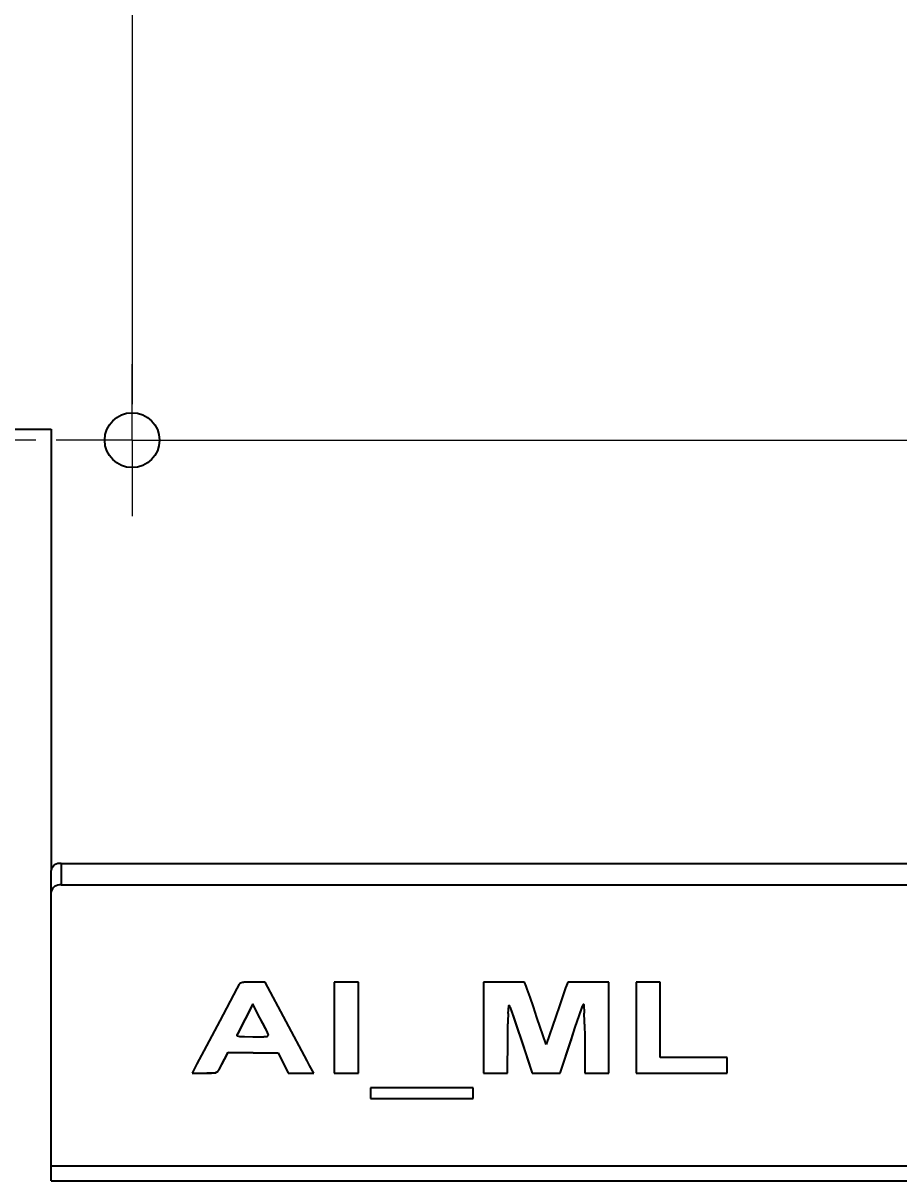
# Model space of a CAD drawing. Header units: millimetres. Extents: x 0 to 420, y 0 to 297.
# Drawn here: x 55 to 98.2, y 123.4 to 180.4 of the extents above; entities that cross this region are included whole.
import ezdxf

# ---------------------------------------------------------------- set-up
doc = ezdxf.new("R2010")
doc.units = ezdxf.units.MM
doc.styles.add('SLDTEXTSTYLE1', font='TXT', dxfattribs={"width": 0.75})
doc.dimstyles.new('SLDDIMSTYLE2', dxfattribs={"dimtxt": 3.5, "dimasz": 3.302, "dimexe": 0, "dimexo": 0.0625, "dimgap": 0.875, "dimtad": 1, "dimdec": 1, "dimrnd": 1e-09, "dimzin": 12, "dimdsep": 46, "dimtxsty": 'SLDTEXTSTYLE1', "dimsah": 1, "dimcen": 0.09, "dimadec": 0, "dimazin": 3, "dimtfac": 1, "dimtdec": 1, "dimtofl": 0, "dimtmove": 0, "dimatfit": 3, "dimfxl": 1, "dimfrac": 2, "dimtolj": 1, "dimtzin": 12, "dimarcsym": 0})

# ---------------------------------------------------------------- blocks, each defined once
blk = doc.blocks.new('_D_4')
at = {"color": 7, "linetype": 'Continuous', "lineweight": 18}
for p, q in [((55.605, 191.386), (44.297, 191.386)), ((45.297, 191.386), (45.297, 159.886)), ((55.605, 159.886), (44.297, 159.886))]:
    blk.add_line(p, q, dxfattribs=at)
for points in [[(45.297, 191.386), (44.789, 188.084), (45.805, 188.084)], [(45.297, 159.886), (45.805, 163.188), (44.789, 163.188)]]:
    blk.add_solid(points, dxfattribs=at)
at = {"color": 7, "linetype": 'Continuous', "lineweight": 18, "insert": (40.786, 173.97), "char_height": 3.5, "attachment_point": 1, "rotation": 90, "style": 'SLDTEXTSTYLE1'}
blk.add_mtext('31.5', dxfattribs=at)
blk = doc.blocks.new('SW_CENTERMARKSYMBOL_0')
at = {"color": 0, "linetype": 'Continuous', "lineweight": 0}
for p, q in [((0, 2.5), (0, 3.75)), ((0, 0), (0, 2.5)), ((-2.5, 0), (-3.75, 0)), ((0, 0), (-2.5, 0)), ((0, 0), (0, -2.5)), ((0, 0), (2.5, 0)), ((2.5, 0), (77.414, 0)), ((0, -2.5), (0, -3.75))]:
    blk.add_line(p, q, dxfattribs=at)
blk = doc.blocks.new('SW_CENTERMARKSYMBOL_4')
at = {"color": 0, "linetype": 'Continuous', "lineweight": 0}
blk.add_line((0, -2.5), (0, -75.719), dxfattribs=at)

msp = doc.modelspace()

# ---------------------------------------------------------------- linework, layer by layer
at = {"color": 7, "linetype": 'Continuous', "lineweight": 25}
for p, q in [((52.35489, 160.4361), (56.35489, 160.4361)), ((56.35489, 160.4361), (56.35489, 138.67468)), ((56.35489, 137.61402), (56.35489, 138.67468)), ((56.85489, 139.02824), (56.85489, 137.96758)), ((56.85489, 139.02824), (140.85489, 139.02824)), ((56.35489, 124.11833), (56.35489, 137.61402)), ((56.85489, 137.96758), (140.85489, 137.96758)), ((65.63278, 133.07444), (65.52193, 132.87086)), ((66.91461, 133.17995), (66.30117, 133.17995)), ((68.98395, 129.30429), (66.91461, 133.17995)), ((70.32653, 133.17995), (70.32653, 128.69341)), ((71.51093, 133.17995), (70.32653, 133.17995)), ((71.51093, 128.69341), (71.51093, 133.17995)), ((79.70898, 133.17995), (77.68673, 133.17995)), ((77.68673, 133.17995), (77.68673, 128.69341)), ((79.78996, 132.97256), (79.70898, 133.17995)), ((79.84108, 132.83426), (79.78996, 132.97256)), ((81.77505, 133.01544), (81.73423, 132.90081)), ((81.83516, 133.17995), (81.77505, 133.01544)), ((83.86253, 133.17995), (81.83516, 133.17995)), ((83.86253, 128.69341), (83.86253, 133.17995)), ((85.21613, 133.17995), (85.21613, 128.69341)), ((86.40053, 133.17995), (85.21613, 133.17995)), ((86.40053, 129.47103), (86.40053, 133.17995)), ((65.52193, 132.87086), (64.67344, 131.27371)), ((79.9795, 132.43589), (79.84108, 132.83426)), ((80.14301, 131.96074), (79.9795, 132.43589)), ((81.59411, 132.49646), (81.42847, 132.01699)), ((81.73423, 132.90081), (81.59411, 132.49646)), ((66.30527, 132.10245), (65.55145, 130.62311)), ((66.30527, 132.09537), (65.55145, 130.61604)), ((66.65907, 131.42125), (66.30527, 132.10245)), ((66.30527, 132.10245), (66.30527, 132.09537)), ((66.65907, 131.41418), (66.30527, 132.09537)), ((78.90129, 131.64015), (78.92458, 132.01623)), ((78.90129, 131.63308), (78.92458, 132.00916)), ((78.92458, 132.01623), (78.92458, 132.00916)), ((78.95714, 132.02056), (78.95714, 132.01349)), ((79.00146, 131.92898), (79.16478, 131.46599)), ((79.00146, 131.92898), (79.00146, 131.92191)), ((79.00146, 131.92191), (79.16478, 131.45892)), ((80.32148, 131.43684), (80.14301, 131.96074)), ((81.42847, 132.01699), (81.24348, 131.47972)), ((82.39889, 131.51703), (82.56194, 131.98934)), ((82.39889, 131.50996), (82.56194, 131.98227)), ((82.56194, 131.98934), (82.56194, 131.98227)), ((82.60225, 132.08038), (82.60225, 132.07331)), ((82.62852, 132.07726), (82.64984, 131.65088)), ((82.62852, 132.07726), (82.62852, 132.07019)), ((82.62852, 132.07019), (82.64984, 131.64381)), ((64.67344, 131.27371), (63.88999, 129.79775)), ((66.79859, 131.15141), (66.65907, 131.42125)), ((66.65907, 131.42125), (66.65907, 131.41418)), ((66.79859, 131.14434), (66.65907, 131.41418)), ((78.90129, 131.64015), (78.90129, 131.63308)), ((79.16478, 131.46599), (79.35173, 130.92257)), ((79.16478, 131.46599), (79.16478, 131.45892)), ((79.16478, 131.45892), (79.35173, 130.9155)), ((80.77202, 130.10851), (80.32148, 131.43684)), ((81.24348, 131.47972), (80.77202, 130.10851)), ((82.21143, 130.96395), (82.39889, 131.51703)), ((82.21143, 130.95688), (82.39889, 131.50996)), ((82.39889, 131.51703), (82.39889, 131.50996)), ((82.64984, 131.65088), (82.64984, 131.64381)), ((66.9251, 130.90415), (66.79859, 131.15141)), ((66.79859, 131.15141), (66.79859, 131.14434)), ((66.9251, 130.89708), (66.79859, 131.14434)), ((67.02858, 130.6998), (66.9251, 130.90415)), ((66.9251, 130.90415), (66.9251, 130.89708)), ((67.02858, 130.69272), (66.9251, 130.89708)), ((67.02858, 130.6998), (67.02858, 130.69272)), ((78.87685, 130.42033), (78.88396, 131.12329)), ((78.87685, 130.41326), (78.88396, 131.11622)), ((78.88396, 131.12329), (78.88396, 131.11622)), ((79.35173, 130.92257), (79.55931, 130.30069)), ((79.35173, 130.92257), (79.35173, 130.9155)), ((79.35173, 130.9155), (79.55931, 130.29362)), ((82.00143, 130.3306), (82.21143, 130.96395)), ((82.00143, 130.32353), (82.21143, 130.95688)), ((82.21143, 130.96395), (82.21143, 130.95688)), ((82.66607, 131.11319), (82.67277, 130.45025)), ((82.66607, 131.11319), (82.66607, 131.10612)), ((82.66607, 131.10612), (82.67277, 130.44317)), ((65.52186, 130.56018), (65.52186, 130.55311)), ((65.55145, 130.62311), (65.52425, 130.56983)), ((65.55145, 130.61604), (65.52425, 130.56275)), ((65.52425, 130.56983), (65.52425, 130.56275)), ((65.55145, 130.62311), (65.55145, 130.61604)), ((65.90113, 130.49132), (66.30448, 130.48799)), ((66.30448, 130.48799), (66.82592, 130.49042)), ((67.06786, 130.6175), (67.06786, 130.61043)), ((67.07444, 130.58035), (67.07444, 130.58743)), ((78.87113, 128.70048), (78.87685, 130.42033)), ((78.87113, 128.69341), (78.87685, 130.41326)), ((78.87685, 130.42033), (78.87685, 130.41326)), ((79.55931, 130.30069), (80.08692, 128.70048)), ((79.55931, 130.30069), (79.55931, 130.29362)), ((79.55931, 130.29362), (80.08692, 128.69341)), ((81.46576, 128.70048), (82.00143, 130.3306)), ((81.46576, 128.69341), (82.00143, 130.32353)), ((82.00143, 130.3306), (82.00143, 130.32353)), ((82.67277, 130.45025), (82.67813, 128.70048)), ((82.67277, 130.45025), (82.67277, 130.44317)), ((82.67277, 130.44317), (82.67813, 128.69341)), ((63.88999, 129.79775), (63.55206, 129.15702)), ((64.91637, 129.37504), (65.09515, 129.72058)), ((64.91637, 129.36797), (65.09515, 129.71351)), ((65.09515, 129.72058), (67.55402, 129.68753)), ((65.09515, 129.72058), (65.09515, 129.71351)), ((65.09515, 129.71351), (67.55402, 129.68046)), ((67.55402, 129.68753), (68.05804, 128.70048)), ((67.55402, 129.68753), (67.55402, 129.68046)), ((67.55402, 129.68046), (68.05804, 128.69341)), ((63.55206, 129.15702), (63.30899, 128.69341)), ((64.65183, 128.87628), (64.91637, 129.37504)), ((64.65183, 128.86921), (64.91637, 129.36797)), ((64.91637, 129.37504), (64.91637, 129.36797)), ((69.11044, 129.06728), (68.98395, 129.30429)), ((69.30988, 128.69341), (69.11044, 129.06728)), ((89.69993, 129.47103), (86.40053, 129.47103)), ((89.69993, 128.69341), (89.69993, 129.47103)), ((63.30899, 128.69341), (63.9311, 128.69341)), ((63.31269, 128.70048), (63.9311, 128.70048)), ((63.9311, 128.70048), (63.9311, 128.69341)), ((64.38457, 128.71009), (64.38457, 128.70302)), ((64.54235, 128.75919), (64.54235, 128.75212)), ((64.65183, 128.87628), (64.65183, 128.86921)), ((68.05804, 128.70048), (69.3061, 128.70048)), ((68.05804, 128.70048), (68.05804, 128.69341)), ((68.05804, 128.69341), (69.30988, 128.69341)), ((70.32653, 128.70048), (71.51093, 128.70048)), ((70.32653, 128.69341), (71.51093, 128.69341)), ((77.68673, 128.70048), (78.87113, 128.70048)), ((77.68673, 128.69341), (78.87113, 128.69341)), ((78.87113, 128.70048), (78.87113, 128.69341)), ((80.08692, 128.70048), (81.46576, 128.70048)), ((80.08692, 128.70048), (80.08692, 128.69341)), ((80.08692, 128.69341), (81.46576, 128.69341)), ((81.46576, 128.70048), (81.46576, 128.69341)), ((82.67813, 128.70048), (83.86253, 128.70048)), ((82.67813, 128.70048), (82.67813, 128.69341)), ((82.67813, 128.69341), (83.86253, 128.69341)), ((85.21613, 128.70048), (89.69993, 128.70048)), ((85.21613, 128.69341), (89.69993, 128.69341)), ((72.10294, 127.9755), (72.10294, 127.43711)), ((77.17894, 127.9755), (72.10294, 127.9755)), ((77.17894, 127.43711), (77.17894, 127.9755)), ((72.10294, 127.44418), (77.17894, 127.44418)), ((72.10294, 127.43711), (77.17894, 127.43711)), ((56.35489, 124.11833), (141.35489, 124.11833)), ((56.35489, 123.3861), (56.35489, 124.11833)), ((56.35489, 123.3861), (141.35489, 123.3861))]:
    msp.add_line(p, q, dxfattribs=at)
at = {"color": 7, "linetype": 'Continuous', "lineweight": 25, "flags": 128}
for points in [[(78.92458, 132.01623), (78.92577, 132.02016), (78.92872, 132.02358), (78.9331, 132.02614), (78.93843, 132.02753), (78.94411, 132.0276), (78.9495, 132.02634), (78.95401, 132.02391), (78.95714, 132.02056)], [(78.92458, 132.00916), (78.92577, 132.01308), (78.92872, 132.01651), (78.9331, 132.01907), (78.93843, 132.02046), (78.94411, 132.02053), (78.9495, 132.01927), (78.95401, 132.01684), (78.95714, 132.01349)], [(82.60225, 132.08038), (82.60463, 132.08319), (82.6082, 132.08527), (82.61256, 132.08639), (82.61718, 132.0864), (82.62155, 132.08532), (82.62515, 132.08326), (82.62757, 132.08047), (82.62852, 132.07726)], [(82.60225, 132.07331), (82.60463, 132.07611), (82.6082, 132.0782), (82.61256, 132.07931), (82.61718, 132.07933), (82.62155, 132.07825), (82.62515, 132.07619), (82.62757, 132.0734), (82.62852, 132.07019)], [(65.52425, 130.56983), (65.52233, 130.56449), (65.52186, 130.56018)], [(65.52425, 130.56275), (65.52233, 130.55742), (65.5219, 130.55193), (65.52297, 130.54648), (65.52551, 130.54128), (65.52942, 130.53652), (65.53455, 130.53238), (65.54071, 130.52903), (65.54767, 130.52657)]]:
    msp.add_lwpolyline(points, dxfattribs=at)
at = {"color": 7, "linetype": 'Continuous', "lineweight": 25}
msp.add_circle((60.35489, 159.8861), 1.35, dxfattribs=at)
for centre, radius, start, end in [((56.7924, 138.58629), 0.44635, 81.951429, 168.577659), ((56.7924, 137.52563), 0.44635, 81.951296, 168.577222), ((65.74706, 133.007), 0.1327, 113.887171, 149.454259), ((65.85355, 132.78865), 0.37557, 98.607391, 115.252535), ((66.00887, 131.80284), 1.37354, 91.377769, 98.859056), ((66.30139, 119.82164), 13.35831, 90.000948, 91.396457), ((78.56126, 131.77243), 0.46721, 19.576915, 32.078228), ((78.56126, 131.76536), 0.46721, 19.576915, 32.078228), ((83.12846, 131.79289), 0.59962, 151.350108, 160.8751), ((83.12859, 131.78576), 0.59976, 151.351261, 160.873947), ((94.44366, 130.86035), 15.56192, 177.127752, 179.03186), ((94.44366, 130.85328), 15.56192, 177.127752, 179.03186), ((62.05764, 130.7601), 20.61146, 0.981565, 2.476949), ((62.05692, 130.75301), 20.61218, 0.981591, 2.476923), ((65.29093, 129.81982), 1.94776, 24.175823, 26.858543), ((65.29398, 129.81424), 1.94437, 24.172424, 26.859926), ((65.74187, 131.24702), 0.74616, 254.914228, 264.588346), ((65.94902, 133.40309), 2.91216, 264.531608, 269.057767), ((66.81552, 131.66392), 1.17355, 270.507364, 279.088961), ((66.99172, 130.59206), 0.08744, 276.03383, 326.218455), ((67.00158, 130.58027), 0.07282, 329.616431, 24.462025), ((67.00135, 130.58719), 0.07309, 0.187873, 24.504271), ((63.93128, 139.39026), 10.68979, 269.999023, 272.430299), ((63.93128, 139.38319), 10.68979, 269.999023, 272.430299), ((64.37642, 129.0143), 0.30432, 271.533963, 303.040162), ((64.37642, 129.00723), 0.30432, 271.533963, 303.040162), ((64.35338, 129.04563), 0.34315, 303.413003, 330.427322), ((64.35338, 129.03856), 0.34315, 303.413003, 330.427322)]:
    msp.add_arc(centre, radius, start, end, dxfattribs=at)

# ---------------------------------------------------------------- block references
at = {"color": 7, "linetype": 'Continuous', "lineweight": 0}
for name, p in [('SW_CENTERMARKSYMBOL_4', (60.35489, 237.3861)), ('SW_CENTERMARKSYMBOL_0', (60.35489, 159.8861))]:
    msp.add_blockref(name, p, dxfattribs=at)

# ---------------------------------------------------------------- dimensions: what is measured, and where the dimension line sits
at = {"color": 7, "linetype": 'Continuous', "lineweight": 18}
dim = msp.add_linear_dim(base=(45.29725, 159.8861), p1=(56.60489, 191.3861), p2=(56.60489, 159.8861), angle=90, dimstyle='SLDDIMSTYLE2', dxfattribs=at)
dim.commit()
dim.dimension.update_dxf_attribs({"geometry": '_D_4', "text_midpoint": (45.29725, 178.49534), "dimtype": 160})

doc.saveas('drawing.dxf')
